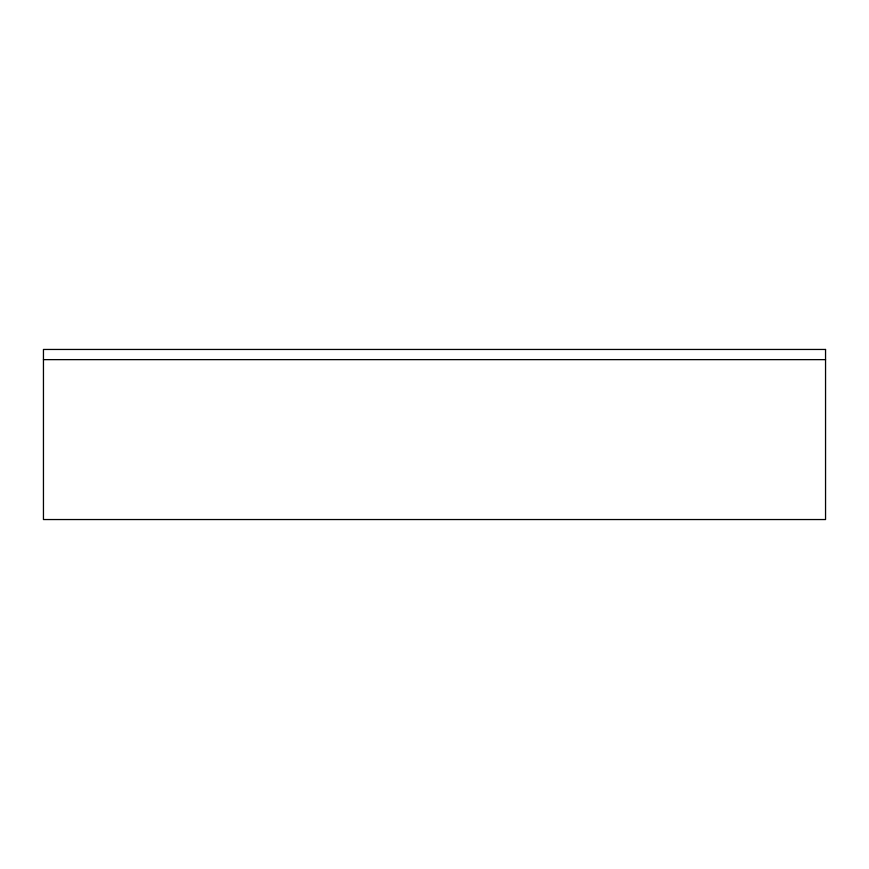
<?xml version="1.0" encoding="UTF-8"?>
<svg xmlns="http://www.w3.org/2000/svg" width="869" height="869" viewBox="0 0 869 869"><rect width="100%" height="100%" fill="white"/><g stroke="black" fill="none" stroke-linecap="round" stroke-linejoin="round"><path stroke-width="1.3" d="M43.45 359.636L825.55 359.636M825.55 349.457L43.45 349.457L43.45 519.543L825.55 519.543L825.55 349.457"/></g></svg>
